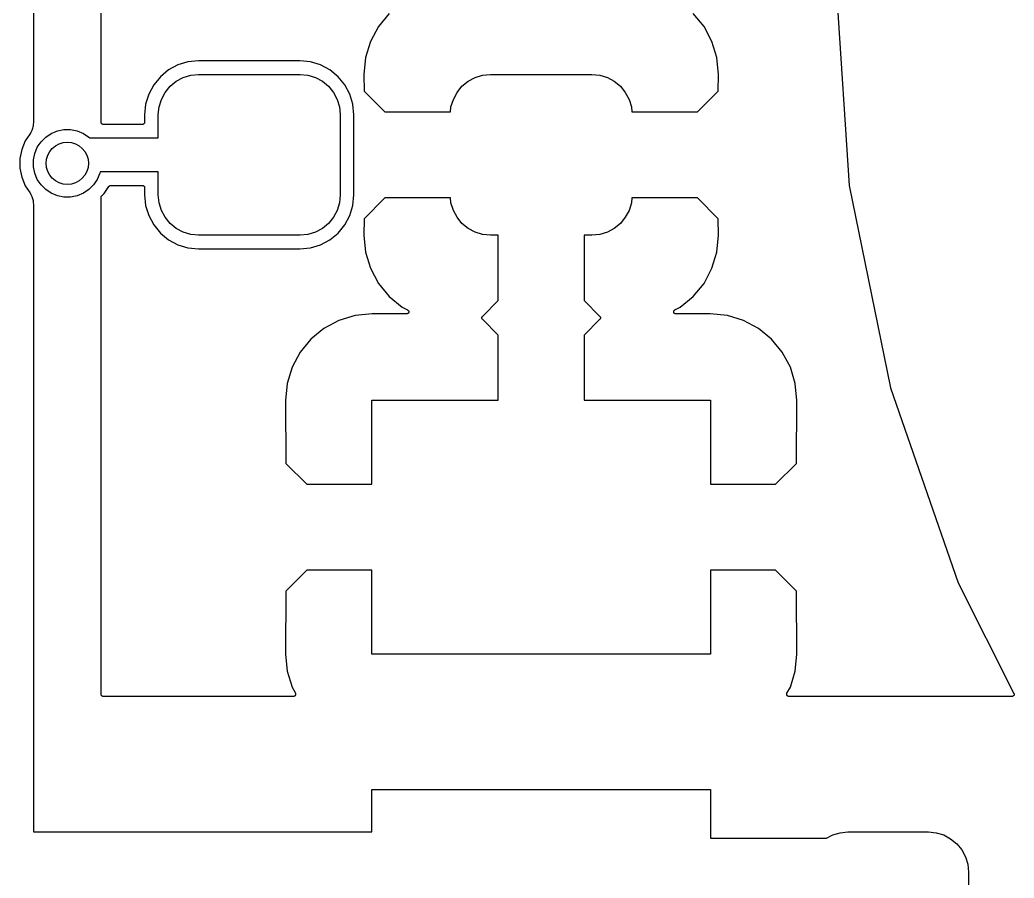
# Model space of a CAD drawing. Extents: x 115.8 to 161.5, y -138.1 to -92.5.
# Drawn here: x 124.72 to 130.59, y -120.57 to -115.5 of the extents above; entities that cross this region are included whole.
import ezdxf

# ---------------------------------------------------------------- set-up
doc = ezdxf.new("R2010")
doc.units = 0
doc.layers.add('BLACK', color=7, linetype='CONTINUOUS')

msp = doc.modelspace()

# ---------------------------------------------------------------- linework, layer by layer
at = {"layer": 'BLACK', "linetype": 'CONTINUOUS'}
for p, q in [((125.2, -116.107), (125.2, -114.85)), ((124.8, -115.077), (124.8, -116.107)), ((129.539, -115.265), (129.62, -116.481)), ((126.902, -115.464), (126.838, -115.541)), ((128.762, -115.541), (128.698, -115.464)), ((126.838, -115.541), (126.791, -115.63)), ((128.809, -115.63), (128.762, -115.541)), ((126.791, -115.63), (126.762, -115.725)), ((128.838, -115.725), (128.809, -115.63)), ((125.653, -115.769), (125.598, -115.798)), ((125.713, -115.751), (125.653, -115.769)), ((125.776, -115.745), (125.713, -115.751)), ((126.374, -115.745), (125.776, -115.745)), ((126.437, -115.751), (126.374, -115.745)), ((126.497, -115.769), (126.437, -115.751)), ((126.552, -115.798), (126.497, -115.769)), ((126.762, -115.725), (126.752, -115.825)), ((128.848, -115.825), (128.838, -115.725)), ((125.598, -115.798), (125.55, -115.838)), ((125.684, -115.843), (125.729, -115.83)), ((125.729, -115.83), (125.775, -115.825)), ((125.775, -115.825), (126.375, -115.825)), ((126.375, -115.825), (126.421, -115.83)), ((126.421, -115.83), (126.466, -115.843)), ((126.6, -115.838), (126.552, -115.798)), ((126.752, -115.825), (126.754, -115.923)), ((127.409, -115.843), (127.454, -115.83)), ((127.454, -115.83), (127.5, -115.825)), ((127.5, -115.825), (128.1, -115.825)), ((128.1, -115.825), (128.146, -115.83)), ((128.146, -115.83), (128.191, -115.843)), ((128.846, -115.923), (128.848, -115.825)), ((125.511, -115.886), (125.481, -115.941)), ((125.55, -115.838), (125.511, -115.886)), ((125.607, -115.895), (125.643, -115.865)), ((125.643, -115.865), (125.684, -115.843)), ((126.466, -115.843), (126.507, -115.865)), ((126.507, -115.865), (126.543, -115.895)), ((126.639, -115.886), (126.6, -115.838)), ((126.669, -115.941), (126.639, -115.886)), ((127.332, -115.895), (127.368, -115.865)), ((127.368, -115.865), (127.409, -115.843)), ((128.191, -115.843), (128.232, -115.865)), ((128.232, -115.865), (128.268, -115.895)), ((125.481, -115.941), (125.463, -116)), ((125.556, -115.972), (125.578, -115.931)), ((125.578, -115.931), (125.607, -115.895)), ((126.543, -115.895), (126.572, -115.931)), ((126.572, -115.931), (126.594, -115.972)), ((126.687, -116), (126.669, -115.941)), ((126.754, -115.923), (126.877, -116.046)), ((127.281, -115.972), (127.303, -115.931)), ((127.303, -115.931), (127.332, -115.895)), ((128.268, -115.895), (128.297, -115.931)), ((128.297, -115.931), (128.319, -115.972)), ((128.723, -116.046), (128.846, -115.923)), ((125.463, -116), (125.457, -116.063)), ((125.542, -116.016), (125.556, -115.972)), ((126.594, -115.972), (126.608, -116.016)), ((126.693, -116.063), (126.687, -116)), ((127.267, -116.016), (127.281, -115.972)), ((128.319, -115.972), (128.333, -116.016)), ((125.457, -116.063), (125.457, -116.107)), ((125.537, -116.062), (125.542, -116.016)), ((125.537, -116.2), (125.537, -116.062)), ((126.608, -116.016), (126.612, -116.062)), ((126.612, -116.062), (126.612, -116.537)), ((126.693, -116.537), (126.693, -116.063)), ((126.877, -116.046), (127.264, -116.046)), ((127.264, -116.046), (127.267, -116.016)), ((128.333, -116.016), (128.336, -116.046)), ((128.336, -116.046), (128.723, -116.046)), ((124.799, -116.12), (124.798, -116.132)), ((124.8, -116.109), (124.799, -116.12)), ((124.8, -116.107), (124.8, -116.107)), ((124.8, -116.107), (124.8, -116.107)), ((124.8, -116.107), (124.8, -116.107)), ((124.8, -116.107), (124.8, -116.109)), ((125.2, -116.108), (125.2, -116.107)), ((125.2, -116.11), (125.2, -116.108)), ((125.201, -116.111), (125.2, -116.11)), ((125.2, -116.11), (125.2, -116.11)), ((125.2, -116.11), (125.2, -116.11)), ((125.201, -116.112), (125.201, -116.111)), ((125.202, -116.113), (125.201, -116.112)), ((125.201, -116.112), (125.201, -116.112)), ((125.201, -116.112), (125.201, -116.112)), ((125.202, -116.114), (125.202, -116.113)), ((125.203, -116.115), (125.202, -116.114)), ((125.202, -116.114), (125.202, -116.114)), ((125.202, -116.114), (125.202, -116.114)), ((125.204, -116.116), (125.203, -116.115)), ((125.205, -116.117), (125.204, -116.116)), ((125.204, -116.116), (125.204, -116.116)), ((125.204, -116.116), (125.204, -116.116)), ((125.206, -116.118), (125.205, -116.117)), ((125.207, -116.118), (125.206, -116.118)), ((125.206, -116.118), (125.206, -116.118)), ((125.206, -116.118), (125.206, -116.118)), ((125.208, -116.119), (125.207, -116.118)), ((125.209, -116.119), (125.208, -116.119)), ((125.208, -116.119), (125.208, -116.119)), ((125.208, -116.119), (125.208, -116.119)), ((125.21, -116.12), (125.209, -116.119)), ((125.211, -116.12), (125.21, -116.12)), ((125.21, -116.12), (125.21, -116.12)), ((125.21, -116.12), (125.21, -116.12)), ((125.213, -116.12), (125.211, -116.12)), ((125.444, -116.12), (125.213, -116.12)), ((125.213, -116.12), (125.213, -116.12)), ((125.213, -116.12), (125.213, -116.12)), ((125.446, -116.12), (125.444, -116.12)), ((125.447, -116.12), (125.446, -116.12)), ((125.448, -116.119), (125.447, -116.12)), ((125.447, -116.12), (125.447, -116.12)), ((125.447, -116.12), (125.447, -116.12)), ((125.449, -116.119), (125.448, -116.119)), ((125.45, -116.118), (125.449, -116.119)), ((125.449, -116.119), (125.449, -116.119)), ((125.449, -116.119), (125.449, -116.119)), ((125.451, -116.118), (125.45, -116.118)), ((125.452, -116.117), (125.451, -116.118)), ((125.451, -116.118), (125.451, -116.118)), ((125.451, -116.118), (125.451, -116.118)), ((125.453, -116.116), (125.452, -116.117)), ((125.454, -116.115), (125.453, -116.116)), ((125.453, -116.116), (125.453, -116.116)), ((125.453, -116.116), (125.453, -116.116)), ((125.455, -116.114), (125.454, -116.115)), ((125.456, -116.112), (125.455, -116.113)), ((125.455, -116.113), (125.455, -116.114)), ((125.455, -116.114), (125.455, -116.114)), ((125.455, -116.114), (125.455, -116.114)), ((125.457, -116.11), (125.456, -116.111)), ((125.456, -116.111), (125.456, -116.112)), ((125.456, -116.112), (125.456, -116.112)), ((125.456, -116.112), (125.456, -116.112)), ((125.457, -116.107), (125.457, -116.107)), ((125.457, -116.107), (125.457, -116.107)), ((125.457, -116.107), (125.457, -116.109)), ((125.457, -116.109), (125.457, -116.11)), ((125.457, -116.11), (125.457, -116.11)), ((125.457, -116.11), (125.457, -116.11)), ((124.779, -116.177), (124.752, -116.217)), ((124.784, -116.167), (124.779, -116.177)), ((124.79, -116.157), (124.784, -116.167)), ((124.794, -116.144), (124.79, -116.156)), ((124.79, -116.156), (124.79, -116.156)), ((124.79, -116.156), (124.79, -116.157)), ((124.797, -116.133), (124.794, -116.144)), ((124.798, -116.132), (124.797, -116.132)), ((124.797, -116.132), (124.797, -116.133)), ((124.873, -116.195), (124.905, -116.173)), ((124.905, -116.173), (124.942, -116.158)), ((124.942, -116.158), (124.98, -116.15)), ((124.98, -116.15), (125.02, -116.15)), ((125.02, -116.15), (125.058, -116.158)), ((125.058, -116.158), (125.095, -116.173)), ((125.095, -116.173), (125.127, -116.195)), ((124.752, -116.217), (124.731, -116.268)), ((124.823, -116.255), (124.845, -116.223)), ((124.845, -116.223), (124.873, -116.195)), ((125.127, -116.195), (125.133, -116.2)), ((125.133, -116.2), (125.537, -116.2)), ((124.731, -116.268), (124.72, -116.322)), ((124.8, -116.33), (124.808, -116.292)), ((124.808, -116.292), (124.823, -116.255)), ((124.72, -116.322), (124.72, -116.378)), ((124.8, -116.37), (124.8, -116.33)), ((124.72, -116.378), (124.731, -116.432)), ((124.808, -116.408), (124.8, -116.37)), ((124.823, -116.445), (124.808, -116.408)), ((125.192, -116.408), (125.177, -116.445)), ((125.194, -116.4), (125.192, -116.408)), ((125.537, -116.4), (125.194, -116.4)), ((125.537, -116.537), (125.537, -116.4)), ((124.731, -116.432), (124.752, -116.483)), ((124.845, -116.477), (124.823, -116.445)), ((124.873, -116.505), (124.845, -116.477)), ((125.155, -116.477), (125.127, -116.505)), ((125.177, -116.445), (125.155, -116.477)), ((125.251, -116.482), (125.252, -116.481)), ((125.252, -116.481), (125.252, -116.481)), ((125.252, -116.481), (125.252, -116.481)), ((125.252, -116.481), (125.253, -116.481)), ((125.253, -116.481), (125.254, -116.48)), ((125.254, -116.48), (125.254, -116.48)), ((125.254, -116.48), (125.254, -116.48)), ((125.254, -116.48), (125.256, -116.48)), ((125.256, -116.48), (125.257, -116.48)), ((125.257, -116.48), (125.444, -116.48)), ((125.444, -116.48), (125.444, -116.48)), ((125.444, -116.48), (125.445, -116.48)), ((125.445, -116.48), (125.446, -116.48)), ((125.446, -116.48), (125.447, -116.48)), ((125.447, -116.48), (125.447, -116.48)), ((125.447, -116.48), (125.447, -116.48)), ((125.447, -116.48), (125.448, -116.481)), ((125.448, -116.481), (125.449, -116.481)), ((125.449, -116.481), (125.449, -116.481)), ((125.449, -116.481), (125.449, -116.481)), ((125.449, -116.481), (125.45, -116.482)), ((129.62, -116.481), (129.863, -117.676)), ((124.752, -116.483), (124.779, -116.523)), ((124.779, -116.523), (124.779, -116.523)), ((124.779, -116.523), (124.779, -116.523)), ((124.779, -116.523), (124.779, -116.523)), ((124.779, -116.523), (124.78, -116.524)), ((124.78, -116.524), (124.785, -116.535)), ((124.785, -116.535), (124.79, -116.545)), ((124.905, -116.527), (124.873, -116.505)), ((124.942, -116.542), (124.905, -116.527)), ((125.095, -116.527), (125.058, -116.542)), ((125.127, -116.505), (125.095, -116.527)), ((125.204, -116.542), (125.217, -116.528)), ((125.217, -116.528), (125.246, -116.486)), ((125.246, -116.486), (125.246, -116.485)), ((125.246, -116.485), (125.247, -116.485)), ((125.247, -116.485), (125.248, -116.484)), ((125.248, -116.484), (125.249, -116.483)), ((125.248, -116.484), (125.248, -116.484)), ((125.248, -116.484), (125.248, -116.484)), ((125.249, -116.483), (125.25, -116.482)), ((125.25, -116.482), (125.25, -116.482)), ((125.25, -116.482), (125.25, -116.482)), ((125.25, -116.482), (125.251, -116.482)), ((125.45, -116.482), (125.451, -116.482)), ((125.451, -116.482), (125.451, -116.482)), ((125.451, -116.482), (125.452, -116.482)), ((125.452, -116.482), (125.452, -116.483)), ((125.452, -116.483), (125.453, -116.484)), ((125.453, -116.484), (125.453, -116.484)), ((125.453, -116.484), (125.453, -116.484)), ((125.453, -116.484), (125.454, -116.485)), ((125.454, -116.485), (125.455, -116.486)), ((125.455, -116.486), (125.455, -116.486)), ((125.455, -116.486), (125.455, -116.486)), ((125.455, -116.486), (125.456, -116.487)), ((125.456, -116.487), (125.456, -116.488)), ((125.456, -116.488), (125.456, -116.488)), ((125.456, -116.488), (125.456, -116.488)), ((125.456, -116.488), (125.456, -116.489)), ((125.456, -116.489), (125.457, -116.49)), ((125.457, -116.49), (125.457, -116.49)), ((125.457, -116.49), (125.457, -116.49)), ((125.457, -116.49), (125.457, -116.491)), ((125.457, -116.491), (125.457, -116.493)), ((125.457, -116.493), (125.457, -116.537)), ((125.457, -116.537), (125.463, -116.6)), ((125.542, -116.584), (125.537, -116.537)), ((126.612, -116.537), (126.608, -116.584)), ((126.687, -116.6), (126.693, -116.537)), ((124.79, -116.545), (124.791, -116.545)), ((124.791, -116.545), (124.791, -116.546)), ((124.791, -116.546), (124.794, -116.557)), ((124.794, -116.557), (124.798, -116.569)), ((124.798, -116.569), (124.798, -116.569)), ((124.798, -116.569), (124.798, -116.57)), ((124.798, -116.57), (124.799, -116.582)), ((124.799, -116.582), (124.8, -116.593)), ((124.8, -116.593), (124.8, -120.3)), ((124.98, -116.55), (124.942, -116.542)), ((125.02, -116.55), (124.98, -116.55)), ((125.058, -116.542), (125.02, -116.55)), ((125.2, -116.549), (125.201, -116.547)), ((125.2, -116.55), (125.2, -116.549)), ((125.2, -116.549), (125.2, -116.549)), ((125.2, -116.549), (125.2, -116.549)), ((125.2, -116.551), (125.2, -116.55)), ((125.2, -119.487), (125.2, -116.551)), ((125.2, -116.551), (125.2, -116.551)), ((125.201, -116.546), (125.202, -116.545)), ((125.201, -116.547), (125.201, -116.546)), ((125.201, -116.546), (125.201, -116.546)), ((125.201, -116.546), (125.201, -116.546)), ((125.202, -116.544), (125.203, -116.543)), ((125.202, -116.545), (125.202, -116.544)), ((125.202, -116.544), (125.202, -116.544)), ((125.202, -116.544), (125.202, -116.544)), ((125.203, -116.543), (125.204, -116.542)), ((125.556, -116.628), (125.542, -116.584)), ((126.608, -116.584), (126.594, -116.628)), ((126.877, -116.554), (126.754, -116.677)), ((127.264, -116.554), (126.877, -116.554)), ((127.267, -116.584), (127.264, -116.554)), ((127.281, -116.628), (127.267, -116.584)), ((128.333, -116.584), (128.319, -116.628)), ((128.336, -116.554), (128.333, -116.584)), ((128.723, -116.554), (128.336, -116.554)), ((128.846, -116.677), (128.723, -116.554)), ((125.463, -116.6), (125.481, -116.659)), ((125.578, -116.669), (125.556, -116.628)), ((126.594, -116.628), (126.572, -116.669)), ((126.669, -116.659), (126.687, -116.6)), ((127.303, -116.669), (127.281, -116.628)), ((128.319, -116.628), (128.297, -116.669)), ((125.481, -116.659), (125.511, -116.714)), ((125.511, -116.714), (125.55, -116.762)), ((125.607, -116.705), (125.578, -116.669)), ((125.643, -116.735), (125.607, -116.705)), ((126.543, -116.705), (126.507, -116.735)), ((126.572, -116.669), (126.543, -116.705)), ((126.6, -116.762), (126.639, -116.714)), ((126.639, -116.714), (126.669, -116.659)), ((126.754, -116.677), (126.752, -116.775)), ((127.332, -116.705), (127.303, -116.669)), ((127.368, -116.735), (127.332, -116.705)), ((128.268, -116.705), (128.232, -116.735)), ((128.297, -116.669), (128.268, -116.705)), ((128.848, -116.775), (128.846, -116.677)), ((125.55, -116.762), (125.598, -116.802)), ((125.684, -116.757), (125.643, -116.735)), ((125.729, -116.77), (125.684, -116.757)), ((125.775, -116.775), (125.729, -116.77)), ((126.375, -116.775), (125.775, -116.775)), ((126.421, -116.77), (126.375, -116.775)), ((126.466, -116.757), (126.421, -116.77)), ((126.507, -116.735), (126.466, -116.757)), ((126.552, -116.802), (126.6, -116.762)), ((126.752, -116.775), (126.762, -116.875)), ((127.409, -116.757), (127.368, -116.735)), ((127.454, -116.77), (127.409, -116.757)), ((127.5, -116.775), (127.454, -116.77)), ((127.546, -116.775), (127.5, -116.775)), ((127.546, -117.16), (127.546, -116.775)), ((128.1, -116.775), (128.054, -116.775)), ((128.054, -116.775), (128.054, -117.16)), ((128.146, -116.77), (128.1, -116.775)), ((128.191, -116.757), (128.146, -116.77)), ((128.232, -116.735), (128.191, -116.757)), ((128.838, -116.875), (128.848, -116.775)), ((125.598, -116.802), (125.653, -116.831)), ((125.653, -116.831), (125.713, -116.849)), ((126.437, -116.849), (126.497, -116.831)), ((126.497, -116.831), (126.552, -116.802)), ((125.713, -116.849), (125.776, -116.855)), ((125.776, -116.855), (126.374, -116.855)), ((126.374, -116.855), (126.437, -116.849)), ((126.762, -116.875), (126.791, -116.97)), ((128.809, -116.97), (128.838, -116.875)), ((126.791, -116.97), (126.838, -117.059)), ((128.762, -117.059), (128.809, -116.97)), ((126.838, -117.059), (126.902, -117.136)), ((128.698, -117.136), (128.762, -117.059)), ((126.902, -117.136), (126.979, -117.199)), ((127.453, -117.254), (127.546, -117.16)), ((128.054, -117.16), (128.147, -117.254)), ((128.621, -117.199), (128.698, -117.136)), ((126.801, -117.239), (126.7, -117.249)), ((127.005, -117.24), (126.801, -117.239)), ((126.979, -117.199), (127.011, -117.216)), ((127.006, -117.24), (127.005, -117.24)), ((127.005, -117.24), (127.005, -117.24)), ((127.007, -117.24), (127.006, -117.24)), ((127.006, -117.24), (127.006, -117.24)), ((127.008, -117.24), (127.007, -117.24)), ((127.009, -117.24), (127.008, -117.24)), ((127.008, -117.24), (127.008, -117.24)), ((127.01, -117.239), (127.009, -117.239)), ((127.009, -117.239), (127.009, -117.24)), ((127.011, -117.239), (127.01, -117.239)), ((127.011, -117.216), (127.011, -117.216)), ((127.011, -117.216), (127.011, -117.217)), ((127.011, -117.217), (127.012, -117.217)), ((127.012, -117.238), (127.011, -117.238)), ((127.011, -117.238), (127.011, -117.239)), ((127.012, -117.217), (127.012, -117.218)), ((127.012, -117.218), (127.013, -117.218)), ((127.013, -117.237), (127.012, -117.238)), ((127.012, -117.238), (127.012, -117.238)), ((127.013, -117.218), (127.013, -117.218)), ((127.013, -117.218), (127.014, -117.219)), ((127.014, -117.237), (127.013, -117.237)), ((127.013, -117.237), (127.013, -117.237)), ((127.014, -117.219), (127.014, -117.219)), ((127.014, -117.219), (127.015, -117.22)), ((127.015, -117.235), (127.014, -117.236)), ((127.014, -117.236), (127.014, -117.236)), ((127.014, -117.236), (127.014, -117.237)), ((127.015, -117.22), (127.015, -117.22)), ((127.015, -117.22), (127.015, -117.221)), ((127.015, -117.221), (127.016, -117.221)), ((127.016, -117.234), (127.015, -117.234)), ((127.015, -117.234), (127.015, -117.235)), ((127.015, -117.235), (127.015, -117.235)), ((127.016, -117.221), (127.016, -117.222)), ((127.016, -117.222), (127.016, -117.222)), ((127.016, -117.222), (127.016, -117.223)), ((127.016, -117.223), (127.017, -117.223)), ((127.017, -117.232), (127.016, -117.233)), ((127.016, -117.233), (127.016, -117.233)), ((127.016, -117.233), (127.016, -117.234)), ((127.017, -117.223), (127.017, -117.224)), ((127.017, -117.224), (127.017, -117.225)), ((127.017, -117.225), (127.017, -117.225)), ((127.017, -117.225), (127.017, -117.226)), ((127.017, -117.226), (127.017, -117.226)), ((127.017, -117.226), (127.017, -117.227)), ((127.017, -117.227), (127.017, -117.228)), ((127.017, -117.228), (127.017, -117.228)), ((127.017, -117.228), (127.017, -117.229)), ((127.017, -117.229), (127.017, -117.23)), ((127.017, -117.23), (127.017, -117.23)), ((127.017, -117.23), (127.017, -117.231)), ((127.017, -117.231), (127.017, -117.231)), ((127.017, -117.231), (127.017, -117.232)), ((128.583, -117.224), (128.583, -117.223)), ((128.583, -117.223), (128.584, -117.223)), ((128.583, -117.225), (128.583, -117.224)), ((128.583, -117.224), (128.583, -117.224)), ((128.583, -117.226), (128.583, -117.225)), ((128.583, -117.227), (128.583, -117.226)), ((128.583, -117.226), (128.583, -117.226)), ((128.583, -117.228), (128.583, -117.227)), ((128.583, -117.229), (128.583, -117.228)), ((128.583, -117.228), (128.583, -117.228)), ((128.583, -117.23), (128.583, -117.229)), ((128.583, -117.229), (128.583, -117.229)), ((128.583, -117.231), (128.583, -117.23)), ((128.583, -117.232), (128.583, -117.231)), ((128.583, -117.231), (128.583, -117.231)), ((128.584, -117.232), (128.583, -117.232)), ((128.584, -117.222), (128.584, -117.221)), ((128.584, -117.221), (128.585, -117.221)), ((128.584, -117.223), (128.584, -117.222)), ((128.584, -117.222), (128.584, -117.222)), ((128.584, -117.233), (128.584, -117.232)), ((128.584, -117.234), (128.584, -117.233)), ((128.585, -117.235), (128.584, -117.234)), ((128.584, -117.234), (128.584, -117.234)), ((128.585, -117.221), (128.585, -117.22)), ((128.585, -117.22), (128.586, -117.22)), ((128.585, -117.236), (128.585, -117.235)), ((128.585, -117.235), (128.585, -117.235)), ((128.586, -117.236), (128.585, -117.236)), ((128.586, -117.219), (128.587, -117.218)), ((128.586, -117.22), (128.586, -117.219)), ((128.586, -117.219), (128.586, -117.219)), ((128.586, -117.237), (128.586, -117.236)), ((128.587, -117.237), (128.586, -117.237)), ((128.587, -117.218), (128.588, -117.217)), ((128.587, -117.218), (128.587, -117.218)), ((128.588, -117.238), (128.587, -117.237)), ((128.587, -117.237), (128.587, -117.237)), ((128.588, -117.217), (128.588, -117.217)), ((128.588, -117.217), (128.589, -117.217)), ((128.589, -117.238), (128.588, -117.238)), ((128.588, -117.238), (128.588, -117.238)), ((128.589, -117.216), (128.621, -117.199)), ((128.589, -117.217), (128.589, -117.216)), ((128.589, -117.239), (128.589, -117.238)), ((128.59, -117.239), (128.589, -117.239)), ((128.591, -117.239), (128.59, -117.239)), ((128.59, -117.239), (128.59, -117.239)), ((128.592, -117.24), (128.591, -117.239)), ((128.593, -117.24), (128.592, -117.24)), ((128.592, -117.24), (128.592, -117.24)), ((128.594, -117.24), (128.593, -117.24)), ((128.593, -117.24), (128.593, -117.24)), ((128.595, -117.24), (128.594, -117.24)), ((128.799, -117.239), (128.595, -117.24)), ((128.595, -117.24), (128.595, -117.24)), ((128.595, -117.24), (128.595, -117.24)), ((128.9, -117.249), (128.799, -117.239)), ((126.605, -117.278), (126.516, -117.326)), ((126.7, -117.249), (126.605, -117.278)), ((127.449, -117.26), (127.45, -117.259)), ((127.449, -117.261), (127.449, -117.26)), ((127.449, -117.26), (127.449, -117.26)), ((127.449, -117.26), (127.449, -117.26)), ((127.449, -117.262), (127.449, -117.261)), ((127.449, -117.264), (127.449, -117.262)), ((127.449, -117.262), (127.449, -117.262)), ((127.449, -117.262), (127.449, -117.262)), ((127.449, -117.265), (127.449, -117.264)), ((127.45, -117.266), (127.449, -117.265)), ((127.449, -117.265), (127.449, -117.265)), ((127.449, -117.265), (127.449, -117.265)), ((127.45, -117.258), (127.451, -117.256)), ((127.45, -117.259), (127.45, -117.258)), ((127.45, -117.258), (127.45, -117.258)), ((127.45, -117.258), (127.45, -117.258)), ((127.45, -117.267), (127.45, -117.266)), ((127.451, -117.268), (127.45, -117.267)), ((127.45, -117.267), (127.45, -117.267)), ((127.45, -117.267), (127.45, -117.267)), ((127.451, -117.255), (127.452, -117.254)), ((127.451, -117.256), (127.451, -117.255)), ((127.451, -117.255), (127.451, -117.255)), ((127.451, -117.255), (127.451, -117.255)), ((127.451, -117.269), (127.451, -117.268)), ((127.452, -117.27), (127.451, -117.269)), ((127.451, -117.269), (127.451, -117.269)), ((127.451, -117.269), (127.451, -117.269)), ((127.452, -117.254), (127.453, -117.254)), ((127.453, -117.271), (127.452, -117.27)), ((127.546, -117.365), (127.453, -117.271)), ((127.453, -117.271), (127.453, -117.271)), ((128.147, -117.271), (128.054, -117.365)), ((128.147, -117.254), (128.147, -117.254)), ((128.147, -117.254), (128.147, -117.254)), ((128.147, -117.254), (128.147, -117.254)), ((128.147, -117.254), (128.147, -117.254)), ((128.147, -117.254), (128.148, -117.255)), ((128.148, -117.271), (128.147, -117.271)), ((128.148, -117.255), (128.149, -117.256)), ((128.149, -117.27), (128.148, -117.271)), ((128.149, -117.256), (128.149, -117.256)), ((128.149, -117.256), (128.149, -117.256)), ((128.149, -117.256), (128.149, -117.257)), ((128.149, -117.257), (128.15, -117.258)), ((128.15, -117.267), (128.149, -117.269)), ((128.149, -117.269), (128.149, -117.27)), ((128.149, -117.27), (128.149, -117.27)), ((128.149, -117.27), (128.149, -117.27)), ((128.15, -117.258), (128.15, -117.258)), ((128.15, -117.258), (128.15, -117.258)), ((128.15, -117.258), (128.15, -117.259)), ((128.15, -117.259), (128.151, -117.26)), ((128.151, -117.265), (128.15, -117.266)), ((128.15, -117.266), (128.15, -117.267)), ((128.15, -117.267), (128.15, -117.267)), ((128.15, -117.267), (128.15, -117.267)), ((128.151, -117.26), (128.151, -117.26)), ((128.151, -117.26), (128.151, -117.26)), ((128.151, -117.26), (128.151, -117.261)), ((128.151, -117.261), (128.151, -117.263)), ((128.151, -117.263), (128.151, -117.263)), ((128.151, -117.263), (128.151, -117.263)), ((128.151, -117.263), (128.151, -117.264)), ((128.151, -117.264), (128.151, -117.265)), ((128.151, -117.265), (128.151, -117.265)), ((128.151, -117.265), (128.151, -117.265)), ((128.995, -117.278), (128.9, -117.249)), ((129.084, -117.326), (128.995, -117.278)), ((126.516, -117.326), (126.439, -117.389)), ((129.161, -117.389), (129.084, -117.326)), ((126.439, -117.389), (126.376, -117.466)), ((127.546, -117.75), (127.546, -117.365)), ((128.054, -117.365), (128.054, -117.75)), ((129.224, -117.466), (129.161, -117.389)), ((126.376, -117.466), (126.328, -117.555)), ((129.272, -117.555), (129.224, -117.466)), ((126.328, -117.555), (126.299, -117.65)), ((129.301, -117.65), (129.272, -117.555)), ((126.299, -117.65), (126.289, -117.751)), ((129.311, -117.751), (129.301, -117.65)), ((129.863, -117.676), (130.263, -118.828)), ((126.289, -117.751), (126.292, -118.123)), ((126.8, -118.246), (126.8, -117.75)), ((126.8, -117.75), (127.546, -117.75)), ((128.054, -117.75), (128.8, -117.75)), ((128.8, -117.75), (128.8, -118.246)), ((129.308, -118.123), (129.311, -117.751)), ((126.292, -118.123), (126.415, -118.246)), ((129.185, -118.246), (129.308, -118.123)), ((126.415, -118.246), (126.8, -118.246)), ((128.8, -118.246), (129.185, -118.246)), ((126.415, -118.754), (126.292, -118.877)), ((126.8, -118.754), (126.415, -118.754)), ((126.8, -119.25), (126.8, -118.754)), ((129.185, -118.754), (128.8, -118.754)), ((128.8, -118.754), (128.8, -119.25)), ((129.308, -118.877), (129.185, -118.754)), ((130.263, -118.828), (130.593, -119.482)), ((126.292, -118.877), (126.289, -119.249)), ((129.311, -119.249), (129.308, -118.877)), ((126.289, -119.249), (126.299, -119.35)), ((128.8, -119.25), (126.8, -119.25)), ((129.301, -119.35), (129.311, -119.249)), ((126.299, -119.35), (126.328, -119.445)), ((129.272, -119.445), (129.301, -119.35)), ((126.328, -119.445), (126.348, -119.481)), ((129.252, -119.481), (129.272, -119.445)), ((125.2, -119.488), (125.2, -119.487)), ((125.2, -119.49), (125.2, -119.488)), ((125.201, -119.491), (125.2, -119.49)), ((125.2, -119.49), (125.2, -119.49)), ((125.2, -119.49), (125.2, -119.49)), ((125.201, -119.492), (125.201, -119.491)), ((125.202, -119.493), (125.201, -119.492)), ((125.201, -119.492), (125.201, -119.492)), ((125.201, -119.492), (125.201, -119.492)), ((125.202, -119.494), (125.202, -119.493)), ((125.203, -119.495), (125.202, -119.494)), ((125.202, -119.494), (125.202, -119.494)), ((125.202, -119.494), (125.202, -119.494)), ((125.204, -119.496), (125.203, -119.495)), ((125.205, -119.497), (125.204, -119.496)), ((125.204, -119.496), (125.204, -119.496)), ((125.204, -119.496), (125.204, -119.496)), ((125.206, -119.498), (125.205, -119.497)), ((125.207, -119.498), (125.206, -119.498)), ((125.206, -119.498), (125.206, -119.498)), ((125.206, -119.498), (125.206, -119.498)), ((125.208, -119.499), (125.207, -119.498)), ((125.209, -119.499), (125.208, -119.499)), ((125.208, -119.499), (125.208, -119.499)), ((125.208, -119.499), (125.208, -119.499)), ((125.21, -119.5), (125.209, -119.499)), ((125.211, -119.5), (125.21, -119.5)), ((125.21, -119.5), (125.21, -119.5)), ((125.21, -119.5), (125.21, -119.5)), ((125.213, -119.5), (125.211, -119.5)), ((125.213, -119.5), (125.213, -119.5)), ((126.336, -119.5), (125.213, -119.5)), ((125.213, -119.5), (125.213, -119.5)), ((126.337, -119.5), (126.336, -119.5)), ((126.338, -119.5), (126.337, -119.5)), ((126.339, -119.5), (126.338, -119.5)), ((126.338, -119.5), (126.338, -119.5)), ((126.34, -119.499), (126.339, -119.5)), ((126.339, -119.5), (126.339, -119.5)), ((126.341, -119.499), (126.34, -119.499)), ((126.342, -119.499), (126.341, -119.499)), ((126.341, -119.499), (126.341, -119.499)), ((126.343, -119.498), (126.342, -119.499)), ((126.342, -119.499), (126.342, -119.499)), ((126.344, -119.498), (126.343, -119.498)), ((126.343, -119.498), (126.343, -119.498)), ((126.345, -119.497), (126.344, -119.497)), ((126.344, -119.497), (126.344, -119.498)), ((126.346, -119.496), (126.345, -119.496)), ((126.345, -119.496), (126.345, -119.497)), ((126.347, -119.495), (126.346, -119.495)), ((126.346, -119.495), (126.346, -119.496)), ((126.348, -119.493), (126.347, -119.494)), ((126.347, -119.494), (126.347, -119.494)), ((126.347, -119.494), (126.347, -119.495)), ((126.348, -119.481), (126.348, -119.481)), ((126.348, -119.481), (126.348, -119.482)), ((126.348, -119.482), (126.348, -119.483)), ((126.348, -119.483), (126.348, -119.483)), ((126.348, -119.483), (126.349, -119.484)), ((126.349, -119.491), (126.348, -119.492)), ((126.348, -119.492), (126.348, -119.492)), ((126.348, -119.492), (126.348, -119.493)), ((126.348, -119.493), (126.348, -119.493)), ((126.349, -119.484), (126.349, -119.484)), ((126.349, -119.484), (126.349, -119.485)), ((126.349, -119.485), (126.349, -119.486)), ((126.349, -119.486), (126.349, -119.486)), ((126.349, -119.486), (126.349, -119.487)), ((126.349, -119.487), (126.349, -119.487)), ((126.349, -119.487), (126.349, -119.488)), ((126.349, -119.488), (126.349, -119.489)), ((126.349, -119.489), (126.349, -119.489)), ((126.349, -119.489), (126.349, -119.49)), ((126.349, -119.49), (126.349, -119.49)), ((126.349, -119.49), (126.349, -119.491)), ((129.251, -119.484), (129.252, -119.483)), ((129.251, -119.485), (129.251, -119.484)), ((129.251, -119.484), (129.251, -119.484)), ((129.251, -119.486), (129.251, -119.485)), ((129.251, -119.485), (129.251, -119.485)), ((129.251, -119.487), (129.251, -119.486)), ((129.251, -119.488), (129.251, -119.487)), ((129.251, -119.487), (129.251, -119.487)), ((129.251, -119.489), (129.251, -119.488)), ((129.251, -119.49), (129.251, -119.489)), ((129.251, -119.489), (129.251, -119.489)), ((129.251, -119.491), (129.251, -119.49)), ((129.251, -119.49), (129.251, -119.49)), ((129.252, -119.491), (129.251, -119.491)), ((129.252, -119.482), (129.252, -119.481)), ((129.252, -119.483), (129.252, -119.482)), ((129.252, -119.482), (129.252, -119.482)), ((129.252, -119.492), (129.252, -119.491)), ((129.252, -119.493), (129.252, -119.492)), ((129.253, -119.494), (129.252, -119.493)), ((129.252, -119.493), (129.252, -119.493)), ((129.253, -119.495), (129.253, -119.494)), ((129.253, -119.494), (129.253, -119.494)), ((129.254, -119.495), (129.253, -119.495)), ((129.254, -119.496), (129.254, -119.495)), ((129.255, -119.496), (129.254, -119.496)), ((129.255, -119.497), (129.255, -119.496)), ((129.256, -119.497), (129.255, -119.497)), ((129.255, -119.497), (129.255, -119.497)), ((129.256, -119.498), (129.256, -119.497)), ((129.257, -119.498), (129.256, -119.498)), ((129.258, -119.498), (129.257, -119.498)), ((129.258, -119.499), (129.258, -119.498)), ((129.259, -119.499), (129.258, -119.499)), ((129.26, -119.499), (129.259, -119.499)), ((129.259, -119.499), (129.259, -119.499)), ((129.26, -119.5), (129.26, -119.499)), ((129.261, -119.5), (129.26, -119.5)), ((129.262, -119.5), (129.261, -119.5)), ((129.263, -119.5), (129.262, -119.5)), ((129.262, -119.5), (129.262, -119.5)), ((129.264, -119.5), (129.263, -119.5)), ((129.263, -119.5), (129.263, -119.5)), ((130.582, -119.5), (129.264, -119.5)), ((130.583, -119.5), (130.582, -119.5)), ((130.582, -119.5), (130.582, -119.5)), ((130.584, -119.5), (130.583, -119.5)), ((130.583, -119.5), (130.583, -119.5)), ((130.585, -119.5), (130.584, -119.5)), ((130.586, -119.499), (130.585, -119.5)), ((130.585, -119.5), (130.585, -119.5)), ((130.587, -119.499), (130.586, -119.499)), ((130.588, -119.498), (130.587, -119.499)), ((130.587, -119.499), (130.587, -119.499)), ((130.587, -119.499), (130.587, -119.499)), ((130.589, -119.498), (130.588, -119.498)), ((130.59, -119.497), (130.589, -119.497)), ((130.589, -119.497), (130.589, -119.498)), ((130.589, -119.498), (130.589, -119.498)), ((130.591, -119.496), (130.59, -119.497)), ((130.592, -119.495), (130.591, -119.496)), ((130.591, -119.496), (130.591, -119.496)), ((130.591, -119.496), (130.591, -119.496)), ((130.593, -119.494), (130.592, -119.494)), ((130.592, -119.494), (130.592, -119.494)), ((130.592, -119.494), (130.592, -119.495)), ((130.593, -119.482), (130.593, -119.482)), ((130.593, -119.482), (130.593, -119.482)), ((130.593, -119.482), (130.594, -119.483)), ((130.594, -119.492), (130.593, -119.492)), ((130.593, -119.492), (130.593, -119.493)), ((130.593, -119.493), (130.593, -119.494)), ((130.594, -119.483), (130.594, -119.483)), ((130.594, -119.483), (130.594, -119.484)), ((130.594, -119.484), (130.594, -119.484)), ((130.594, -119.484), (130.594, -119.485)), ((130.594, -119.485), (130.594, -119.486)), ((130.594, -119.486), (130.594, -119.487)), ((130.594, -119.487), (130.594, -119.487)), ((130.594, -119.487), (130.594, -119.487)), ((130.594, -119.487), (130.594, -119.488)), ((130.594, -119.488), (130.594, -119.489)), ((130.594, -119.489), (130.594, -119.489)), ((130.594, -119.489), (130.594, -119.49)), ((130.594, -119.49), (130.594, -119.491)), ((130.594, -119.491), (130.594, -119.491)), ((130.594, -119.491), (130.594, -119.492)), ((126.8, -120.05), (128.8, -120.05)), ((126.8, -120.3), (126.8, -120.05)), ((128.8, -120.05), (128.8, -120.337)), ((124.8, -120.3), (126.8, -120.3)), ((128.8, -120.337), (129.485, -120.337)), ((129.485, -120.337), (129.522, -120.318)), ((129.522, -120.318), (129.566, -120.305)), ((129.566, -120.305), (129.612, -120.3)), ((129.612, -120.3), (130.088, -120.3)), ((130.088, -120.3), (130.134, -120.305)), ((130.134, -120.305), (130.178, -120.318)), ((130.178, -120.318), (130.219, -120.34)), ((130.219, -120.34), (130.255, -120.37)), ((130.255, -120.37), (130.285, -120.406)), ((130.285, -120.406), (130.307, -120.447)), ((130.307, -120.447), (130.32, -120.491)), ((130.32, -120.491), (130.325, -120.537)), ((130.325, -120.537), (130.325, -120.681))]:
    msp.add_line(p, q, dxfattribs=at)
at = {"layer": 'BLACK'}
msp.add_circle((125, -116.35), 0.125, dxfattribs=at)

doc.saveas('drawing.dxf')
